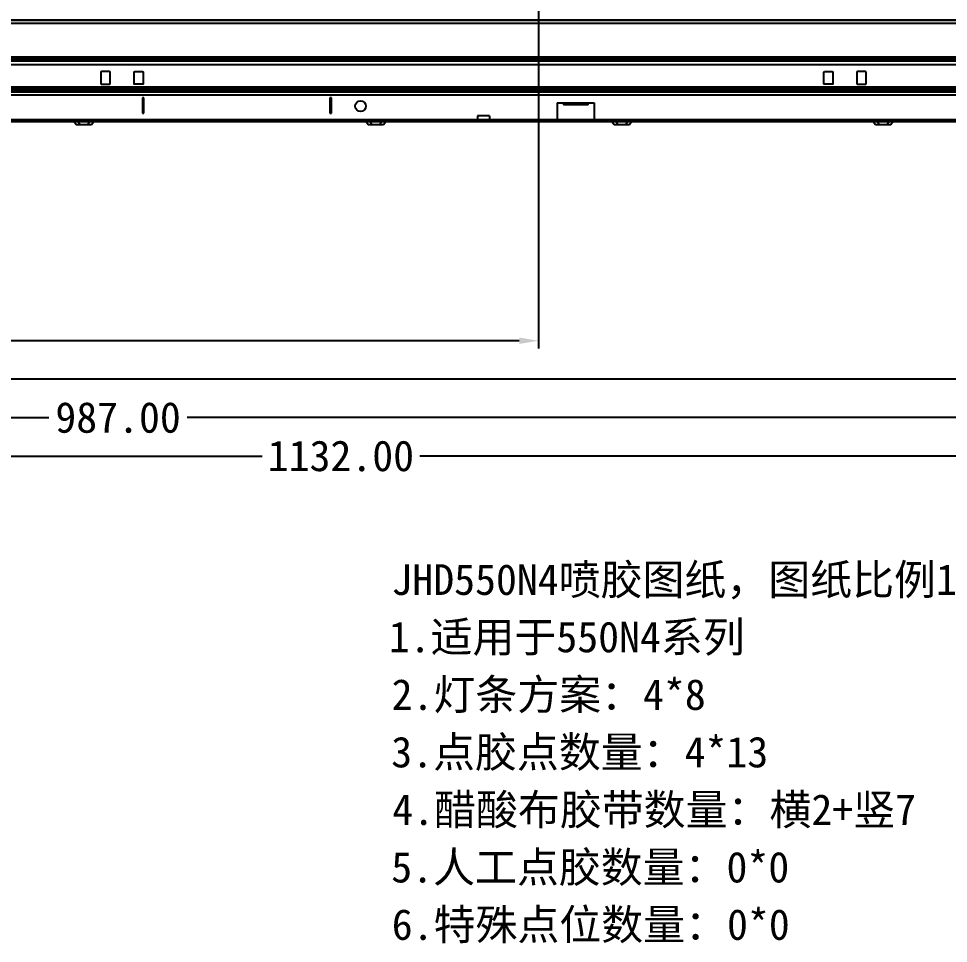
# Model space of a CAD drawing. Header units: millimetres. Extents: x 10037 to 11393, y -913 to 246.
# Drawn here: x 10629.2 to 10931.7, y -912.9 to -612 of the extents above; entities that cross this region are included whole.
import ezdxf

# ---------------------------------------------------------------- set-up
doc = ezdxf.new("R2010")
doc.units = ezdxf.units.MM
doc.header["$LTSCALE"] = 46.255
doc.layers.get('0').update_dxf_attribs({"linetype": 'CONTINUOUS'})
doc.layers.add('1', color=7, linetype='CONTINUOUS', true_color=0xffffff)
doc.styles.get("Standard").update_dxf_attribs({"font": 'simfang.ttf'})

msp = doc.modelspace()

# ---------------------------------------------------------------- linework, layer by layer
at = {"color": 7}
for p, q in [((10798.31, -535.5), (10798.31, -719.34)), ((10792.06, -716.84), (10505.64, -716.84)), ((10942.67, -729.34), (10580.83, -729.34)), ((10174.27, -741.84), (10639.01, -741.84)), ((11148.77, -741.84), (10684.03, -741.84)), ((10174.27, -754.34), (10708.37, -754.34)), ((11293.77, -754.34), (10759.67, -754.34))]:
    msp.add_line(p, q, dxfattribs=at)
msp.add_solid([(10792.06, -715.8), (10792.06, -717.88), (10798.31, -716.84)], dxfattribs=at)
at = {"layer": '1', "color": 7, "linetype": 'Continuous'}
for p, q in [((10986.39, -613.65), (10574.44, -613.65)), ((10986.38, -612.65), (10574.46, -612.65)), ((10574.5, -612.46), (10986.34, -612.46)), ((11328.57, -625.6), (10232.27, -625.6)), ((11328.57, -625.81), (10232.27, -625.81)), ((11223.31, -625.06), (10337.53, -625.06)), ((10337.55, -624.99), (11223.28, -624.99)), ((11222.15, -624.59), (10338.69, -624.59)), ((11328.57, -627.07), (10232.27, -627.07)), ((10658.62, -629.2), (10656.22, -629.2)), ((10667.02, -629.2), (10669.42, -629.2)), ((10891.42, -629.2), (10893.82, -629.2)), ((10904.62, -629.2), (10902.22, -629.2)), ((10655.92, -629.5), (10655.92, -633.1)), ((10658.92, -633.1), (10658.92, -629.5)), ((10666.72, -633.1), (10666.72, -629.5)), ((10669.72, -629.5), (10669.72, -633.1)), ((10891.12, -633.1), (10891.12, -629.5)), ((10894.12, -629.5), (10894.12, -633.1)), ((10901.92, -629.5), (10901.92, -633.1)), ((10904.92, -633.1), (10904.92, -629.5)), ((10231.09, -634.26), (11329.75, -634.26)), ((11329.75, -634.93), (10231.09, -634.93)), ((10231.09, -635.05), (11329.75, -635.05)), ((10656.22, -633.4), (10658.62, -633.4)), ((10669.42, -633.4), (10667.02, -633.4)), ((10893.82, -633.4), (10891.42, -633.4)), ((10902.22, -633.4), (10904.62, -633.4)), ((11383.48, -635.73), (10177.36, -635.73)), ((11383.48, -635.9), (10177.36, -635.9)), ((11383.48, -636.91), (10177.36, -636.91)), ((10669.92, -637.8), (10669.42, -637.8)), ((10669.42, -637.8), (10669.42, -642.8)), ((10669.92, -642.8), (10669.92, -637.8)), ((10730.92, -637.8), (10730.42, -637.8)), ((10730.42, -637.8), (10730.42, -642.8)), ((10730.92, -642.8), (10730.92, -637.8)), ((10804.42, -639.4), (10806.42, -639.4)), ((10804.42, -639.4), (10804.42, -644.8)), ((10806.42, -639.4), (10806.42, -640.1)), ((10806.42, -639.4), (10806.92, -639.4)), ((10806.92, -640.1), (10806.42, -640.1)), ((10806.92, -639.4), (10813.92, -639.4)), ((10806.92, -639.45), (10806.92, -640.05)), ((10813.92, -640.1), (10806.92, -640.1)), ((10813.92, -639.4), (10814.42, -639.4)), ((10813.92, -640.05), (10813.92, -639.45)), ((10814.42, -640.1), (10813.92, -640.1)), ((10814.42, -639.4), (10816.42, -639.4)), ((10814.42, -640.1), (10814.42, -639.4)), ((10816.42, -639.4), (10816.42, -644.8)), ((10669.42, -642.8), (10669.92, -642.8)), ((10730.42, -642.8), (10730.92, -642.8)), ((10778.49, -643.7), (10778.49, -644.8)), ((10782.34, -643.7), (10778.49, -643.7)), ((10782.34, -643.7), (10782.34, -644.8)), ((10175.02, -644.8), (11385.82, -644.8)), ((10175.02, -645.5), (11385.82, -645.5)), ((10647.22, -645.5), (10647.92, -646.5)), ((10647.92, -646.5), (10649.15, -646.5)), ((10649.12, -646.46), (10648.48, -645.54)), ((10649.15, -646.5), (10651.69, -646.5)), ((10651.69, -646.5), (10652.92, -646.5)), ((10652.36, -645.54), (10651.72, -646.46)), ((10652.92, -646.5), (10653.62, -645.5)), ((10742.22, -645.5), (10742.92, -646.5)), ((10742.92, -646.5), (10744.15, -646.5)), ((10744.12, -646.46), (10743.48, -645.54)), ((10744.15, -646.5), (10746.69, -646.5)), ((10746.69, -646.5), (10747.92, -646.5)), ((10747.36, -645.54), (10746.72, -646.46)), ((10747.92, -646.5), (10748.62, -645.5)), ((10822.22, -645.5), (10822.92, -646.5)), ((10822.92, -646.5), (10824.15, -646.5)), ((10824.12, -646.46), (10823.48, -645.54)), ((10824.15, -646.5), (10826.69, -646.5)), ((10826.69, -646.5), (10827.92, -646.5)), ((10827.36, -645.54), (10826.72, -646.46)), ((10827.92, -646.5), (10828.62, -645.5)), ((10907.22, -645.5), (10907.92, -646.5)), ((10907.92, -646.5), (10909.15, -646.5)), ((10909.12, -646.46), (10908.48, -645.54)), ((10909.15, -646.5), (10911.69, -646.5)), ((10911.69, -646.5), (10912.92, -646.5)), ((10912.36, -645.54), (10911.72, -646.46)), ((10912.92, -646.5), (10913.62, -645.5))]:
    msp.add_line(p, q, dxfattribs=at)
for centre, start, end in [((10656.22, -629.5), 89.9991, 180), ((10658.62, -629.5), 0, 90.0007), ((10902.22, -629.5), 89.9993, 180), ((10904.62, -629.5), 0, 90), ((10656.22, -633.1), 180, 270), ((10658.62, -633.1), 270, 0), ((10902.22, -633.1), 180, 270), ((10904.62, -633.1), 270, 0)]:
    msp.add_arc(centre, 0.3, start, end, dxfattribs=at)
at = {"layer": '1', "color": 7, "linetype": 'Continuous', "extrusion": (0, 0, -1)}
for centre, radius, start, end in [((-10667.02, -629.5), 0.3, 0, 90), ((-10669.42, -629.5), 0.3, 90, 180), ((-10891.42, -629.5), 0.3, 0, 90), ((-10893.82, -629.5), 0.3, 90, 180), ((-10667.02, -633.1), 0.3, 270, 0), ((-10669.42, -633.1), 0.3, 180, 270), ((-10891.42, -633.1), 0.3, 270, 0), ((-10893.82, -633.1), 0.3, 180, 270), ((-10740.42, -640.5), 1.75, 0, 180), ((-10740.42, -640.5), 1.75, 180, 0)]:
    msp.add_arc(centre, radius, start, end, dxfattribs=at)

# ---------------------------------------------------------------- texts
at = {"color": 7}
for s, p in [('JHD550N4喷胶图纸，图纸比例1:1', (10750.46, -799.54)), ('1.适用于550N4系列', (10749.6, -818.2)), ('2.灯条方案：4*8', (10750.52, -836.93)), ('3.点胶点数量：4*13', (10750.4, -855.65)), ('4.醋酸布胶带数量：横2+竖7', (10750.74, -874.38)), ('5.人工点胶数量：0*0', (10750.4, -893.1)), ('6.特殊点位数量：0*0', (10750.57, -911.77))]:
    msp.add_text(s, height=10, dxfattribs=at).set_placement(p)
at = {"color": 7, "char_height": 10, "attachment_point": 5}
for s, insert in [('\\A1;987.00', (10661.52, -741.84)), ('\\A1;1132.00', (10734.02, -754.34))]:
    msp.add_mtext(s, dxfattribs=dict(at, insert=insert))

doc.saveas('drawing.dxf')
